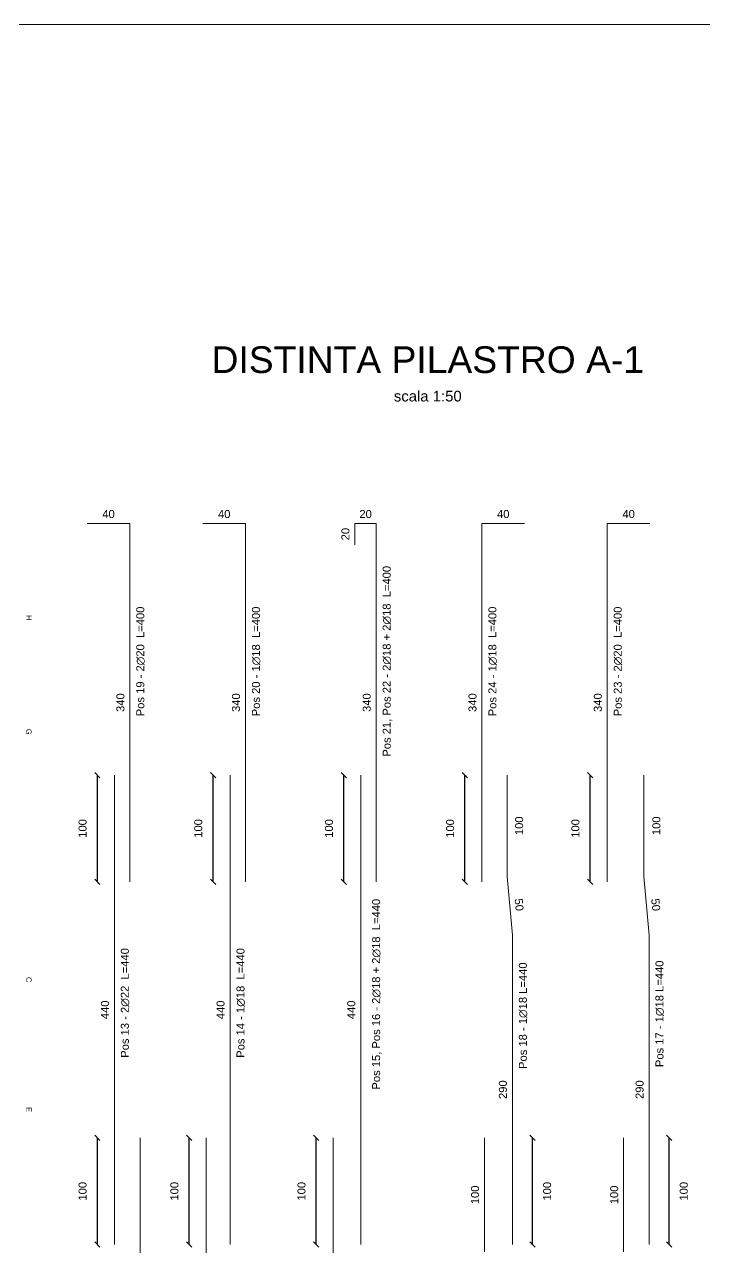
# Model space of a CAD drawing. Header units: millimetres. Extents: x -455371 to 117772, y -78417 to 116564.
# Drawn here: x -449066 to -442687, y 58762 to 70223 of the extents above; entities that cross this region are included whole.
import ezdxf

# ---------------------------------------------------------------- set-up
doc = ezdxf.new("R2010")
doc.units = ezdxf.units.MM
doc.layers.get('0').update_dxf_attribs({"color": 255})
for name, color, linetype, lineweight in [('armature', 5, 'Continuous', 18), ('quote', 5, 'Continuous', 15), ('Scritte', 7, 'Continuous', 15)]:
    doc.layers.add(name, color=color, linetype=linetype, lineweight=lineweight)
doc.styles.get("Standard").update_dxf_attribs({"font": 'arial.ttf'})
doc.dimstyles.new('per distinte 1 a 50', dxfattribs={"dimtxt": 75, "dimasz": 150, "dimexe": 0.18, "dimexo": 250, "dimgap": 50, "dimtad": 1, "dimdec": 0, "dimlfac": 0.1, "dimzin": 0, "dimdsep": 46, "dimtxsty": 'Standard', "dimblk": 'NONE', "dimcen": 0, "dimse1": 1, "dimse2": 1, "dimsd1": 1, "dimsd2": 1, "dimadec": 0, "dimazin": 0, "dimtfac": 1, "dimtdec": 0, "dimtix": 1, "dimtofl": 0, "dimtmove": 0, "dimatfit": 3, "dimldrblk": 'NONE', "dimfxl": 250, "dimfxlon": 1, "dimtolj": 1, "dimtzin": 0, "dimarcsym": 2})
doc.dimstyles.new('scala1 a 50', dxfattribs={"dimtxt": 75, "dimasz": 50, "dimexe": 0.18, "dimexo": 250, "dimgap": 100, "dimtad": 2, "dimdec": 0, "dimlfac": 0.1, "dimzin": 0, "dimdsep": 46, "dimtxsty": 'Standard', "dimblk": 'OBLIQUE', "dimcen": -100, "dimadec": 0, "dimazin": 0, "dimtfac": 1, "dimtdec": 0, "dimtofl": 0, "dimtmove": 0, "dimatfit": 3, "dimfxl": 250, "dimfxlon": 1, "dimtolj": 1, "dimtzin": 0, "dimarcsym": 0})

# ---------------------------------------------------------------- blocks, each defined once
blk = doc.blocks.new('*D2744')
at = {"layer": 'Defpoints', "color": 0, "transparency": 16777216}
for p in [(-447982, 59789), (-447982, 55389), (-447982, 55389)]:
    blk.add_point(p, dxfattribs=at)
at = {"layer": 'quote', "color": 0, "transparency": 16777216, "insert": (-448070, 57589), "char_height": 75, "attachment_point": 5, "rotation": 90}
blk.add_mtext('\\A1;440', dxfattribs=at)
blk = doc.blocks.new('_None')
blk = doc.blocks.new('*D2739')
at = {"layer": 'Defpoints', "color": 0, "transparency": 16777216}
for p in [(-448222, 63189), (-448222, 58789), (-448222, 58789)]:
    blk.add_point(p, dxfattribs=at)
at = {"layer": 'quote', "color": 0, "transparency": 16777216, "insert": (-448310, 60989), "char_height": 75, "attachment_point": 5, "rotation": 90}
blk.add_mtext('\\A1;440', dxfattribs=at)
blk = doc.blocks.new('*D2740')
at = {"layer": 'Defpoints', "color": 0, "transparency": 16777216}
for p in [(-444489, 61693), (-444489, 58789), (-444489, 58789)]:
    blk.add_point(p, dxfattribs=at)
at = {"layer": 'quote', "color": 0, "transparency": 16777216, "insert": (-444578, 60241), "char_height": 75, "attachment_point": 5, "rotation": 90}
blk.add_mtext('\\A1;290', dxfattribs=at)
blk = doc.blocks.new('*D2980')
at = {"layer": 'Defpoints', "color": 0, "transparency": 16777216}
for p in [(-444539, 62239), (-444539, 62239), (-444489, 61693)]:
    blk.add_point(p, dxfattribs=at)
at = {"layer": 'quote', "color": 0, "transparency": 16777216, "insert": (-444426, 61974), "char_height": 75, "attachment_point": 5, "rotation": 275.2326}
blk.add_mtext('\\A1;50', dxfattribs=at)
blk = doc.blocks.new('*D2981')
at = {"layer": 'Defpoints', "color": 0, "transparency": 16777216}
for p in [(-444539, 63189), (-444338, 63189), (-444539, 62239)]:
    blk.add_point(p, dxfattribs=at)
at = {"layer": 'quote', "color": 0, "transparency": 16777216, "insert": (-444426, 62714), "char_height": 75, "attachment_point": 5, "rotation": 90}
blk.add_mtext('\\A1;100', dxfattribs=at)
blk = doc.blocks.new('*D2745')
at = {"layer": 'Defpoints', "color": 0, "transparency": 16777216}
for p in [(-448077, 65547), (-448077, 62189), (-448077, 62189)]:
    blk.add_point(p, dxfattribs=at)
at = {"layer": 'quote', "color": 0, "transparency": 16777216, "insert": (-448165, 63868), "char_height": 75, "attachment_point": 5, "rotation": 90}
blk.add_mtext('\\A1;340', dxfattribs=at)
blk = doc.blocks.new('*D2746')
at = {"layer": 'Defpoints', "color": 0, "transparency": 16777216}
for p in [(-444775, 65547), (-444775, 62189), (-444775, 62189)]:
    blk.add_point(p, dxfattribs=at)
at = {"layer": 'quote', "color": 0, "transparency": 16777216, "insert": (-444863, 63868), "char_height": 75, "attachment_point": 5, "rotation": 90}
blk.add_mtext('\\A1;340', dxfattribs=at)
blk = doc.blocks.new('*D2750')
at = {"layer": 'Defpoints', "color": 0, "transparency": 16777216}
for p in [(-443208, 61693), (-443208, 58789), (-443208, 58789)]:
    blk.add_point(p, dxfattribs=at)
at = {"layer": 'quote', "color": 0, "transparency": 16777216, "insert": (-443296, 60241), "char_height": 75, "attachment_point": 5, "rotation": 90}
blk.add_mtext('\\A1;290', dxfattribs=at)
blk = doc.blocks.new('*D2990')
at = {"layer": 'Defpoints', "color": 0, "transparency": 16777216}
for p in [(-443258, 62239), (-443258, 62239), (-443208, 61693)]:
    blk.add_point(p, dxfattribs=at)
at = {"layer": 'quote', "color": 0, "transparency": 16777216, "insert": (-443145, 61974), "char_height": 75, "attachment_point": 5, "rotation": 275.2326}
blk.add_mtext('\\A1;50', dxfattribs=at)
blk = doc.blocks.new('*D2991')
at = {"layer": 'Defpoints', "color": 0, "transparency": 16777216}
for p in [(-443258, 63189), (-443051, 63189), (-443258, 62239)]:
    blk.add_point(p, dxfattribs=at)
at = {"layer": 'quote', "color": 0, "transparency": 16777216, "insert": (-443139, 62714), "char_height": 75, "attachment_point": 5, "rotation": 90}
blk.add_mtext('\\A1;100', dxfattribs=at)
blk = doc.blocks.new('*D2751')
at = {"layer": 'Defpoints', "color": 0, "transparency": 16777216}
for p in [(-443599, 65547), (-443599, 62189), (-443599, 62189)]:
    blk.add_point(p, dxfattribs=at)
at = {"layer": 'quote', "color": 0, "transparency": 16777216, "insert": (-443688, 63868), "char_height": 75, "attachment_point": 5, "rotation": 90}
blk.add_mtext('\\A1;340', dxfattribs=at)
blk = doc.blocks.new('*D2766')
at = {"layer": 'Defpoints', "color": 0, "transparency": 16777216}
for p in [(-444751, 59789), (-444751, 58722), (-444751, 58722)]:
    blk.add_point(p, dxfattribs=at)
at = {"layer": 'quote', "color": 0, "transparency": 16777216, "insert": (-444839, 59255), "char_height": 75, "attachment_point": 5, "rotation": 90}
blk.add_mtext('\\A1;100', dxfattribs=at)
blk = doc.blocks.new('*D2767')
at = {"layer": 'Defpoints', "color": 0, "transparency": 16777216}
for p in [(-443446, 59789), (-443446, 58722), (-443446, 58722)]:
    blk.add_point(p, dxfattribs=at)
at = {"layer": 'quote', "color": 0, "transparency": 16777216, "insert": (-443534, 59255), "char_height": 75, "attachment_point": 5, "rotation": 90}
blk.add_mtext('\\A1;100', dxfattribs=at)
blk = doc.blocks.new('*D2759')
at = {"layer": 'Defpoints', "color": 0, "transparency": 16777216}
for p in [(-447361, 59789), (-447361, 55389), (-447361, 55389)]:
    blk.add_point(p, dxfattribs=at)
at = {"layer": 'quote', "color": 0, "transparency": 16777216, "insert": (-447449, 57589), "char_height": 75, "attachment_point": 5, "rotation": 90}
blk.add_mtext('\\A1;440', dxfattribs=at)
blk = doc.blocks.new('*D2760')
at = {"layer": 'Defpoints', "color": 0, "transparency": 16777216}
for p in [(-446169, 59789), (-446169, 55389), (-446169, 55389)]:
    blk.add_point(p, dxfattribs=at)
at = {"layer": 'quote', "color": 0, "transparency": 16777216, "insert": (-446258, 57589), "char_height": 75, "attachment_point": 5, "rotation": 90}
blk.add_mtext('\\A1;440', dxfattribs=at)
blk = doc.blocks.new('*D2753')
at = {"layer": 'Defpoints', "color": 0, "transparency": 16777216}
for p in [(-447137, 63189), (-447137, 58789), (-447137, 58789)]:
    blk.add_point(p, dxfattribs=at)
at = {"layer": 'quote', "color": 0, "transparency": 16777216, "insert": (-447226, 60989), "char_height": 75, "attachment_point": 5, "rotation": 90}
blk.add_mtext('\\A1;440', dxfattribs=at)
blk = doc.blocks.new('*D2754')
at = {"layer": 'Defpoints', "color": 0, "transparency": 16777216}
for p in [(-445911, 63189), (-445911, 58789), (-445911, 58789)]:
    blk.add_point(p, dxfattribs=at)
at = {"layer": 'quote', "color": 0, "transparency": 16777216, "insert": (-446000, 60989), "char_height": 75, "attachment_point": 5, "rotation": 90}
blk.add_mtext('\\A1;440', dxfattribs=at)
blk = doc.blocks.new('*D2752')
at = {"layer": 'Defpoints', "color": 0, "transparency": 16777216}
for p in [(-446992, 65547), (-446992, 62189), (-446992, 62189)]:
    blk.add_point(p, dxfattribs=at)
at = {"layer": 'quote', "color": 0, "transparency": 16777216, "insert": (-447081, 63868), "char_height": 75, "attachment_point": 5, "rotation": 90}
blk.add_mtext('\\A1;340', dxfattribs=at)
blk = doc.blocks.new('*D2771')
at = {"layer": 'Defpoints', "color": 0, "transparency": 16777216}
for p in [(-445766, 65547), (-445766, 62189), (-445766, 62189)]:
    blk.add_point(p, dxfattribs=at)
at = {"layer": 'quote', "color": 0, "transparency": 16777216, "insert": (-445855, 63868), "char_height": 75, "attachment_point": 5, "rotation": 90}
blk.add_mtext('\\A1;340', dxfattribs=at)
blk = doc.blocks.new('*D2993')
at = {"layer": 'Defpoints', "color": 0, "transparency": 16777216}
for p in [(-445966, 65547), (-445766, 65547), (-445766, 65547)]:
    blk.add_point(p, dxfattribs=at)
at = {"layer": 'quote', "color": 0, "transparency": 16777216, "insert": (-445866, 65635), "char_height": 75, "attachment_point": 5}
blk.add_mtext('\\A1;20', dxfattribs=at)
blk = doc.blocks.new('*D2994')
at = {"layer": 'Defpoints', "color": 0, "transparency": 16777216}
for p in [(-445966, 65547), (-445966, 65547), (-445966, 65347)]:
    blk.add_point(p, dxfattribs=at)
at = {"layer": 'quote', "color": 0, "transparency": 16777216, "insert": (-446055, 65447), "char_height": 75, "attachment_point": 5, "rotation": 90}
blk.add_mtext('\\A1;20', dxfattribs=at)
blk = doc.blocks.new('_Oblique')
at = {"color": 0, "linetype": 'ByBlock', "lineweight": -2}
blk.add_line((-0.5, -0.5), (0.5, 0.5), dxfattribs=at)
blk = doc.blocks.new('*D2809')
at = {"layer": 'Defpoints', "color": 0, "transparency": 16777216}
for p in [(-448382, 59789), (-448222, 59789), (-448222, 58789)]:
    blk.add_point(p, dxfattribs=at)
at = {"layer": 'quote', "color": 0, "lineweight": -2, "transparency": 16777216}
for p, q in [((-448382, 59789), (-448382, 59789)), ((-448382, 58789), (-448382, 59789)), ((-448382, 58789), (-448382, 58789))]:
    blk.add_line(p, q, dxfattribs=at)
at = {"layer": 'quote', "color": 0, "lineweight": -2, "transparency": 16777216, "xscale": 50, "yscale": 50, "zscale": 50}
for p, rotation in [((-448382, 59789), 90), ((-448382, 58789), 270)]:
    blk.add_blockref('_Oblique', p, dxfattribs=dict(at, rotation=rotation))
at = {"layer": 'quote', "color": 0, "transparency": 16777216, "insert": (-448520, 59289), "char_height": 75, "attachment_point": 5, "rotation": 90}
blk.add_mtext('\\A1;100', dxfattribs=at)
blk = doc.blocks.new('*D2810')
at = {"layer": 'Defpoints', "color": 0, "transparency": 16777216}
for p in [(-448382, 63189), (-448222, 63189), (-448222, 62189)]:
    blk.add_point(p, dxfattribs=at)
at = {"layer": 'quote', "color": 0, "lineweight": -2, "transparency": 16777216}
for p, q in [((-448382, 63189), (-448382, 63189)), ((-448382, 62189), (-448382, 63189)), ((-448382, 62189), (-448382, 62189))]:
    blk.add_line(p, q, dxfattribs=at)
at = {"layer": 'quote', "color": 0, "lineweight": -2, "transparency": 16777216, "xscale": 50, "yscale": 50, "zscale": 50}
for p, rotation in [((-448382, 63189), 90), ((-448382, 62189), 270)]:
    blk.add_blockref('_Oblique', p, dxfattribs=dict(at, rotation=rotation))
at = {"layer": 'quote', "color": 0, "transparency": 16777216, "insert": (-448520, 62689), "char_height": 75, "attachment_point": 5, "rotation": 90}
blk.add_mtext('\\A1;100', dxfattribs=at)
blk = doc.blocks.new('*D2811')
at = {"layer": 'Defpoints', "color": 0, "transparency": 16777216}
for p in [(-447521, 59789), (-447361, 59789), (-447361, 58789)]:
    blk.add_point(p, dxfattribs=at)
at = {"layer": 'quote', "color": 0, "lineweight": -2, "transparency": 16777216}
for p, q in [((-447521, 59789), (-447521, 59789)), ((-447521, 58789), (-447521, 59789)), ((-447521, 58789), (-447521, 58789))]:
    blk.add_line(p, q, dxfattribs=at)
at = {"layer": 'quote', "color": 0, "lineweight": -2, "transparency": 16777216, "xscale": 50, "yscale": 50, "zscale": 50}
for p, rotation in [((-447521, 59789), 90), ((-447521, 58789), 270)]:
    blk.add_blockref('_Oblique', p, dxfattribs=dict(at, rotation=rotation))
at = {"layer": 'quote', "color": 0, "transparency": 16777216, "insert": (-447659, 59289), "char_height": 75, "attachment_point": 5, "rotation": 90}
blk.add_mtext('\\A1;100', dxfattribs=at)
blk = doc.blocks.new('*D2812')
at = {"layer": 'Defpoints', "color": 0, "transparency": 16777216}
for p in [(-446329, 59789), (-446169, 59789), (-446169, 58789)]:
    blk.add_point(p, dxfattribs=at)
at = {"layer": 'quote', "color": 0, "lineweight": -2, "transparency": 16777216}
for p, q in [((-446329, 59789), (-446329, 59789)), ((-446329, 58789), (-446329, 59789)), ((-446329, 58789), (-446329, 58789))]:
    blk.add_line(p, q, dxfattribs=at)
at = {"layer": 'quote', "color": 0, "lineweight": -2, "transparency": 16777216, "xscale": 50, "yscale": 50, "zscale": 50}
for p, rotation in [((-446329, 59789), 90), ((-446329, 58789), 270)]:
    blk.add_blockref('_Oblique', p, dxfattribs=dict(at, rotation=rotation))
at = {"layer": 'quote', "color": 0, "transparency": 16777216, "insert": (-446467, 59289), "char_height": 75, "attachment_point": 5, "rotation": 90}
blk.add_mtext('\\A1;100', dxfattribs=at)
blk = doc.blocks.new('*D2780')
at = {"layer": 'Defpoints', "color": 0, "transparency": 16777216}
for p in [(-447297, 63189), (-447137, 63189), (-447137, 62189)]:
    blk.add_point(p, dxfattribs=at)
at = {"layer": 'quote', "color": 0, "lineweight": -2, "transparency": 16777216}
for p, q in [((-447297, 63189), (-447297, 63189)), ((-447297, 62189), (-447297, 63189)), ((-447297, 62189), (-447297, 62189))]:
    blk.add_line(p, q, dxfattribs=at)
at = {"layer": 'quote', "color": 0, "lineweight": -2, "transparency": 16777216, "xscale": 50, "yscale": 50, "zscale": 50}
for p, rotation in [((-447297, 63189), 90), ((-447297, 62189), 270)]:
    blk.add_blockref('_Oblique', p, dxfattribs=dict(at, rotation=rotation))
at = {"layer": 'quote', "color": 0, "transparency": 16777216, "insert": (-447435, 62689), "char_height": 75, "attachment_point": 5, "rotation": 90}
blk.add_mtext('\\A1;100', dxfattribs=at)
blk = doc.blocks.new('*D2781')
at = {"layer": 'Defpoints', "color": 0, "transparency": 16777216}
for p in [(-446071, 63189), (-445911, 63189), (-445911, 62189)]:
    blk.add_point(p, dxfattribs=at)
at = {"layer": 'quote', "color": 0, "lineweight": -2, "transparency": 16777216}
for p, q in [((-446071, 63189), (-446071, 63189)), ((-446071, 62189), (-446071, 63189)), ((-446071, 62189), (-446071, 62189))]:
    blk.add_line(p, q, dxfattribs=at)
at = {"layer": 'quote', "color": 0, "lineweight": -2, "transparency": 16777216, "xscale": 50, "yscale": 50, "zscale": 50}
for p, rotation in [((-446071, 63189), 90), ((-446071, 62189), 270)]:
    blk.add_blockref('_Oblique', p, dxfattribs=dict(at, rotation=rotation))
at = {"layer": 'quote', "color": 0, "transparency": 16777216, "insert": (-446209, 62689), "char_height": 75, "attachment_point": 5, "rotation": 90}
blk.add_mtext('\\A1;100', dxfattribs=at)
blk = doc.blocks.new('*D3014')
at = {"layer": 'Defpoints', "color": 0, "transparency": 16777216}
for p in [(-444489, 59789), (-444301, 59789), (-444489, 58789)]:
    blk.add_point(p, dxfattribs=at)
at = {"layer": 'quote', "color": 0, "lineweight": -2, "transparency": 16777216}
for p, q in [((-444301, 59789), (-444301, 59789)), ((-444301, 58789), (-444301, 59789)), ((-444301, 58789), (-444301, 58789))]:
    blk.add_line(p, q, dxfattribs=at)
at = {"layer": 'quote', "color": 0, "lineweight": -2, "transparency": 16777216, "xscale": 50, "yscale": 50, "zscale": 50}
for p, rotation in [((-444301, 59789), 90), ((-444301, 58789), 270)]:
    blk.add_blockref('_Oblique', p, dxfattribs=dict(at, rotation=rotation))
at = {"layer": 'quote', "color": 0, "transparency": 16777216, "insert": (-444163, 59289), "char_height": 75, "attachment_point": 5, "rotation": 90}
blk.add_mtext('\\A1;100', dxfattribs=at)
blk = doc.blocks.new('*D2782')
at = {"layer": 'Defpoints', "color": 0, "transparency": 16777216}
for p in [(-443208, 59789), (-443020, 59789), (-443208, 58789)]:
    blk.add_point(p, dxfattribs=at)
at = {"layer": 'quote', "color": 0, "lineweight": -2, "transparency": 16777216}
for p, q in [((-443020, 59789), (-443020, 59789)), ((-443020, 58789), (-443020, 59789)), ((-443020, 58789), (-443020, 58789))]:
    blk.add_line(p, q, dxfattribs=at)
at = {"layer": 'quote', "color": 0, "lineweight": -2, "transparency": 16777216, "xscale": 50, "yscale": 50, "zscale": 50}
for p, rotation in [((-443020, 59789), 90), ((-443020, 58789), 270)]:
    blk.add_blockref('_Oblique', p, dxfattribs=dict(at, rotation=rotation))
at = {"layer": 'quote', "color": 0, "transparency": 16777216, "insert": (-442882, 59289), "char_height": 75, "attachment_point": 5, "rotation": 90}
blk.add_mtext('\\A1;100', dxfattribs=at)
blk = doc.blocks.new('*D2783')
at = {"layer": 'Defpoints', "color": 0, "transparency": 16777216}
for p in [(-444935, 63189), (-444775, 63189), (-444775, 62189)]:
    blk.add_point(p, dxfattribs=at)
at = {"layer": 'quote', "color": 0, "lineweight": -2, "transparency": 16777216}
for p, q in [((-444935, 63189), (-444935, 63189)), ((-444935, 62189), (-444935, 63189)), ((-444935, 62189), (-444935, 62189))]:
    blk.add_line(p, q, dxfattribs=at)
at = {"layer": 'quote', "color": 0, "lineweight": -2, "transparency": 16777216, "xscale": 50, "yscale": 50, "zscale": 50}
for p, rotation in [((-444935, 63189), 90), ((-444935, 62189), 270)]:
    blk.add_blockref('_Oblique', p, dxfattribs=dict(at, rotation=rotation))
at = {"layer": 'quote', "color": 0, "transparency": 16777216, "insert": (-445073, 62689), "char_height": 75, "attachment_point": 5, "rotation": 90}
blk.add_mtext('\\A1;100', dxfattribs=at)
blk = doc.blocks.new('*D2836')
at = {"layer": 'Defpoints', "color": 0, "transparency": 16777216}
for p in [(-443759, 63189), (-443599, 63189), (-443599, 62189)]:
    blk.add_point(p, dxfattribs=at)
at = {"layer": 'quote', "color": 0, "lineweight": -2, "transparency": 16777216}
for p, q in [((-443759, 63189), (-443759, 63189)), ((-443759, 62189), (-443759, 63189)), ((-443759, 62189), (-443759, 62189))]:
    blk.add_line(p, q, dxfattribs=at)
at = {"layer": 'quote', "color": 0, "lineweight": -2, "transparency": 16777216, "xscale": 50, "yscale": 50, "zscale": 50}
for p, rotation in [((-443759, 63189), 90), ((-443759, 62189), 270)]:
    blk.add_blockref('_Oblique', p, dxfattribs=dict(at, rotation=rotation))
at = {"layer": 'quote', "color": 0, "transparency": 16777216, "insert": (-443898, 62689), "char_height": 75, "attachment_point": 5, "rotation": 90}
blk.add_mtext('\\A1;100', dxfattribs=at)
blk = doc.blocks.new('*D2971')
at = {"layer": 'Defpoints', "color": 0, "transparency": 16777216}
for p in [(-443599, 65547), (-443599, 65547), (-443199, 65547)]:
    blk.add_point(p, dxfattribs=at)
at = {"layer": 'quote', "color": 0, "transparency": 16777216, "insert": (-443399, 65635), "char_height": 75, "attachment_point": 5}
blk.add_mtext('\\A1;40', dxfattribs=at)
blk = doc.blocks.new('*D2972')
at = {"layer": 'Defpoints', "color": 0, "transparency": 16777216}
for p in [(-444775, 65547), (-444775, 65547), (-444375, 65547)]:
    blk.add_point(p, dxfattribs=at)
at = {"layer": 'quote', "color": 0, "transparency": 16777216, "insert": (-444575, 65635), "char_height": 75, "attachment_point": 5}
blk.add_mtext('\\A1;40', dxfattribs=at)
blk = doc.blocks.new('*D2973')
at = {"layer": 'Defpoints', "color": 0, "transparency": 16777216}
for p in [(-447392, 65547), (-446992, 65547), (-446992, 65547)]:
    blk.add_point(p, dxfattribs=at)
at = {"layer": 'quote', "color": 0, "transparency": 16777216, "insert": (-447192, 65635), "char_height": 75, "attachment_point": 5}
blk.add_mtext('\\A1;40', dxfattribs=at)
blk = doc.blocks.new('*D2974')
at = {"layer": 'Defpoints', "color": 0, "transparency": 16777216}
for p in [(-448477, 65547), (-448077, 65547), (-448077, 65547)]:
    blk.add_point(p, dxfattribs=at)
at = {"layer": 'quote', "color": 0, "transparency": 16777216, "insert": (-448277, 65635), "char_height": 75, "attachment_point": 5}
blk.add_mtext('\\A1;40', dxfattribs=at)

msp = doc.modelspace()

# ---------------------------------------------------------------- linework, layer by layer
at = {"layer": 'armature'}
for p, q in [((-444539.2, 63188.5), (-444539.2, 62238.5)), ((-443258.1, 63188.5), (-443258.1, 62238.5)), ((-444539.2, 62238.5), (-444489.2, 61688.5)), ((-443258.1, 62238.5), (-443208.1, 61688.5)), ((-444489.2, 61688.5), (-444489.2, 58788.5)), ((-443208.1, 61688.5), (-443208.1, 58788.5)), ((-444751.2, 58721.6), (-444751.2, 59788.5)), ((-443446.1, 58721.6), (-443446.1, 59788.5))]:
    msp.add_line(p, q, dxfattribs=at)
for points in [[(-448077.1, 65546.5), (-448277.1, 65546.5), (-448477.1, 65546.5)], [(-448077.1, 65546.5), (-448077.1, 62188.5)], [(-446992.3, 65546.5), (-447192.3, 65546.5), (-447392.3, 65546.5)], [(-446992.3, 65546.5), (-446992.3, 62188.5)], [(-445766.2, 65546.5), (-445966.2, 65546.5), (-445966.2, 65346.5)], [(-445766.2, 65546.5), (-445766.2, 62188.5)], [(-444775, 65546.5), (-444775, 62188.5)], [(-444775, 65546.5), (-444575, 65546.5), (-444375, 65546.5)], [(-443599.5, 65546.5), (-443599.5, 62188.5)], [(-443599.5, 65546.5), (-443399.5, 65546.5), (-443199.5, 65546.5)], [(-448222.1, 58788.5), (-448222.1, 63188.5)], [(-447137.3, 63188.5), (-447137.3, 58788.5)], [(-445911.3, 63188.5), (-445911.3, 58788.5)], [(-447981.8, 59788.5), (-447981.8, 55388.5)], [(-447360.8, 59788.5), (-447360.8, 55388.5)], [(-446169.2, 59788.5), (-446169.2, 55388.5)]]:
    msp.add_lwpolyline(points, dxfattribs=at)
at = {"layer": 'quote'}
msp.add_lwpolyline([(-455370.7, 70223.3), (-403722.5, 70223.3), (-403722.5, 47890.5), (-455370.7, 47890.5)], close=True, dxfattribs=at)

# ---------------------------------------------------------------- texts
at = {"layer": 'Scritte', "insert": (-447611.3, 67207), "char_height": 250, "attachment_point": 1}
msp.add_mtext_dynamic_manual_height_columns('\\pxqc;DISTINTA PILASTRO A-1\\P{\\H0.4x;scala 1:50}', width=4656.897, gutter_width=12.5, heights=[0], dxfattribs=at)
at = {"layer": 'Scritte'}
for s, width, heights, insert, char_height, attachment_point, rotation in [('\\pxt16;Pos 21, Pos 22 - 2∅18 + 2∅18  L=400', 1833.79, [0], (-445705.7, 63361.8), 75, 1, 90), ('Pos 19 - 2∅20  L=400', 1233.302, [0], (-448016.6, 63740.1), 75, 1, 90), ('Pos 20 - 1∅18  L=400', 1233.302, [0], (-446931.8, 63740.1), 75, 1, 90), ('Pos 24 - 1∅18  L=400', 1233.302, [0], (-444714.5, 63740.1), 75, 1, 90), ('Pos 23 - 2∅20  L=400', 1233.302, [0], (-443539, 63740.1), 75, 1, 90), ('H', 371.945, [0], (-448998.9, 64687.5), 50, 1, 270), ('G', 371.945, [0], (-448998.9, 63621.9), 50, 1, 270), ('Pos 15, Pos 16 - 2∅18 + 2∅18  L=440', 1872.833, [92.6], (-445716.1, 60241.6), 75, 7, 90), ('Pos 13 - 2∅22  L=440', 1233.302, [0], (-448161.6, 60539.9), 75, 1, 90), ('Pos 14 - 1∅18  L=440', 1102.538, [0], (-447076.9, 60539.9), 75, 1, 90), ('Pos 17 - 1∅18 L=440 ', 1136.46, [0], (-443147.6, 60452.6), 75, 1, 90), ('Pos 18 - 1∅18 L=440 ', 1136.46, [0], (-444428.7, 60435), 75, 1, 90), ('C', 371.945, [0], (-448998.9, 61296.8), 50, 1, 270), ('E', 371.945, [0], (-448998.9, 60077.8), 50, 1, 270)]:
    msp.add_mtext_dynamic_manual_height_columns(s, width=width, gutter_width=12.5, heights=heights, dxfattribs=dict(at, insert=insert, char_height=char_height, attachment_point=attachment_point, rotation=rotation))

# ---------------------------------------------------------------- dimensions: what is measured, and where the dimension line sits
at = {"layer": 'quote'}
for p1, p2, picture, middle in [((-448477.1, 65546.5), (-448077.1, 65546.5), '*D2974', (-448277.1, 65634.8)), ((-447392.3, 65546.5), (-446992.3, 65546.5), '*D2973', (-447192.3, 65634.8)), ((-445966.2, 65546.5), (-445766.2, 65546.5), '*D2993', (-445866.2, 65634.8)), ((-444375, 65546.5), (-444775, 65546.5), '*D2972', (-444575, 65634.8)), ((-443199.5, 65546.5), (-443599.5, 65546.5), '*D2971', (-443399.5, 65634.8)), ((-445966.2, 65346.5), (-445966.2, 65546.5), '*D2994', (-446054.5, 65446.5))]:
    dim = msp.add_aligned_dim(p1=p1, p2=p2, distance=0, dimstyle='per distinte 1 a 50', dxfattribs=at)
    dim.commit()
    dim.dimension.update_dxf_attribs({"geometry": picture, "text_midpoint": middle})
for base, p1, p2, text, picture, middle in [((-448077.1, 62188.5), (-448077.1, 65546.5), (-448077.1, 62188.5), '340', '*D2745', (-448165.4, 63867.5)), ((-446992.3, 62188.5), (-446992.3, 65546.5), (-446992.3, 62188.5), '340', '*D2752', (-447080.6, 63867.5)), ((-445766.2, 62188.5), (-445766.2, 65546.5), (-445766.2, 62188.5), '340', '*D2771', (-445854.5, 63867.5)), ((-444775, 62188.5), (-444775, 65546.5), (-444775, 62188.5), '340', '*D2746', (-444863.3, 63867.5)), ((-443599.5, 62188.5), (-443599.5, 65546.5), (-443599.5, 62188.5), '340', '*D2751', (-443687.8, 63867.5)), ((-444751.2, 58721.5), (-444751.2, 59788.5), (-444751.2, 58721.5), '100', '*D2766', (-444839.4, 59255)), ((-443446.1, 58721.5), (-443446.1, 59788.5), (-443446.1, 58721.5), '100', '*D2767', (-443534.4, 59255))]:
    dim = msp.add_linear_dim(base=base, p1=p1, p2=p2, angle=90, text=text, dimstyle='per distinte 1 a 50', dxfattribs=at)
    dim.commit()
    dim.dimension.update_dxf_attribs({"geometry": picture, "text_midpoint": middle})
for base, p1, p2, dimstyle, picture, middle in [((-448382, 63188.5), (-448222.1, 62188.5), (-448222.1, 63188.5), 'scala1 a 50', '*D2810', (-448520.3, 62688.5)), ((-448222.1, 58788.5), (-448222.1, 63188.5), (-448222.1, 58788.5), 'per distinte 1 a 50', '*D2739', (-448310.4, 60988.5)), ((-447297.2, 63188.5), (-447137.3, 62188.5), (-447137.3, 63188.5), 'scala1 a 50', '*D2780', (-447435.5, 62688.5)), ((-447137.3, 58788.5), (-447137.3, 63188.5), (-447137.3, 58788.5), 'per distinte 1 a 50', '*D2753', (-447225.6, 60988.5)), ((-446071.1, 63188.5), (-445911.3, 62188.5), (-445911.3, 63188.5), 'scala1 a 50', '*D2781', (-446209.4, 62688.5)), ((-445911.3, 58788.5), (-445911.3, 63188.5), (-445911.3, 58788.5), 'per distinte 1 a 50', '*D2754', (-445999.6, 60988.5)), ((-444934.8, 63188.5), (-444775, 62188.5), (-444775, 63188.5), 'scala1 a 50', '*D2783', (-445073.1, 62688.5)), ((-443759.3, 63188.5), (-443599.5, 62188.5), (-443599.5, 63188.5), 'scala1 a 50', '*D2836', (-443897.6, 62688.5)), ((-444489.2, 58788.5), (-444489.2, 61692.6), (-444489.2, 58788.5), 'per distinte 1 a 50', '*D2740', (-444577.5, 60240.5)), ((-443208.1, 58788.5), (-443208.1, 61692.6), (-443208.1, 58788.5), 'per distinte 1 a 50', '*D2750', (-443296.4, 60240.5)), ((-448382, 59788.5), (-448222.1, 58788.5), (-448222.1, 59788.5), 'scala1 a 50', '*D2809', (-448520.3, 59288.5)), ((-447981.8, 55388.5), (-447981.8, 59788.5), (-447981.8, 55388.5), 'per distinte 1 a 50', '*D2744', (-448070.1, 57588.5)), ((-447520.6, 59788.5), (-447360.8, 58788.5), (-447360.8, 59788.5), 'scala1 a 50', '*D2811', (-447658.9, 59288.5)), ((-447360.8, 55388.5), (-447360.8, 59788.5), (-447360.8, 55388.5), 'per distinte 1 a 50', '*D2759', (-447449.1, 57588.5)), ((-446329.1, 59788.5), (-446169.2, 58788.5), (-446169.2, 59788.5), 'scala1 a 50', '*D2812', (-446467.4, 59288.5)), ((-446169.2, 55388.5), (-446169.2, 59788.5), (-446169.2, 55388.5), 'per distinte 1 a 50', '*D2760', (-446257.5, 57588.5)), ((-444301.1, 59788.5), (-444489.2, 58788.5), (-444489.2, 59788.5), 'scala1 a 50', '*D3014', (-444162.8, 59288.5)), ((-443020, 59788.5), (-443208.1, 58788.5), (-443208.1, 59788.5), 'scala1 a 50', '*D2782', (-442881.7, 59288.5))]:
    dim = msp.add_linear_dim(base=base, p1=p1, p2=p2, angle=90, dimstyle=dimstyle, dxfattribs=at)
    dim.commit()
    dim.dimension.update_dxf_attribs({"geometry": picture, "text_midpoint": middle})
for base, p1, p2, picture, middle in [((-444338.2, 63188.5), (-444539.2, 62238.5), (-444539.2, 63188.5), '*D2981', (-444338.2, 62713.5)), ((-443051.1, 63188.5), (-443258.1, 62238.5), (-443258.1, 63188.5), '*D2991', (-443051.1, 62713.5))]:
    dim = msp.add_linear_dim(base=base, p1=p1, p2=p2, angle=90, text='100', dimstyle='per distinte 1 a 50', dxfattribs=at)
    dim.commit()
    dim.dimension.update_dxf_attribs({"geometry": picture, "text_midpoint": middle, "dimtype": 160})
for p1, p2, picture, middle in [((-444489.2, 61692.6), (-444539.2, 62238.5), '*D2980', (-444426.3, 61973.6)), ((-443208.1, 61692.6), (-443258.1, 62238.5), '*D2990', (-443145.2, 61973.6))]:
    dim = msp.add_aligned_dim(p1=p1, p2=p2, distance=0, text='50', dimstyle='per distinte 1 a 50', dxfattribs=at)
    dim.commit()
    dim.dimension.update_dxf_attribs({"geometry": picture, "text_midpoint": middle})

doc.saveas('drawing.dxf')
